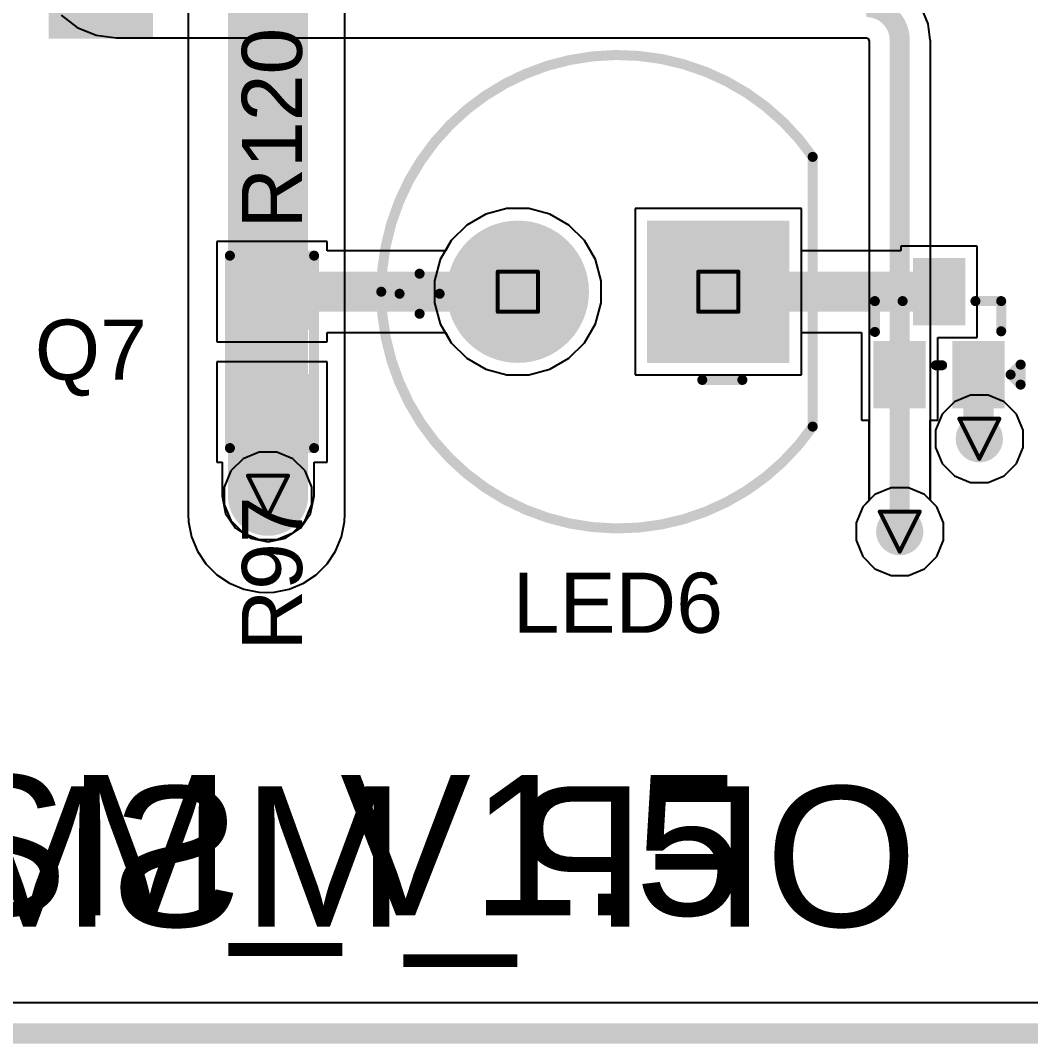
# Model space of a CAD drawing. Header units: inches. Extents: x 0 to 5359, y 0 to 5098.
# Drawn here: x 23.53 to 36.33, y -0.13 to 12.84 of the extents above; entities that cross this region are included whole.
import ezdxf

# ---------------------------------------------------------------- set-up
doc = ezdxf.new("R2010")
doc.units = ezdxf.units.IN
for name, color, linetype in [('Board Outline', 216, 'Continuous'), ('Bottom Layer', 5, 'Continuous'), ('Bottom Overlay', 54, 'Continuous'), ('Bottom Solder', 6, 'Continuous'), ('Drill Drawing', 1, 'Continuous'), ('Layer 1', 16, 'Continuous'), ('Layer 2', 76, 'Continuous'), ('Multi-Layer', 9, 'Continuous'), ('Pad Holes', 156, 'Continuous'), ('Top Layer', 1, 'Continuous'), ('Top Overlay', 2, 'Continuous'), ('Top Paste', 8, 'Continuous'), ('Top Solder', 216, 'Continuous'), ('Via Holes', 16, 'Continuous')]:
    doc.layers.add(name, color=color, linetype=linetype)
doc.styles.add('Arial', font='', dxfattribs={"height": 0.2})
doc.styles.get('Arial').set_extended_font_data('Arial')

# ---------------------------------------------------------------- blocks, each defined once
blk = doc.blocks.new('R___0603_78')
at = {"layer": 'Top Layer'}
for points in [[(-0.3809999999999999, 0.4445), (-0.3809999999999999, -0.4445), (-1.143, -0.4445), (-1.143, 0.4445)], [(1.143, 0.4445), (1.143, -0.4445), (0.3809999999999999, -0.4445), (0.3809999999999999, 0.4445)]]:
    blk.add_hatch(color=1, dxfattribs=at).paths.add_polyline_path(points)
at = {"layer": 'Top Paste'}
for points in [[(-0.3809999999999999, 0.4445), (-0.3809999999999999, -0.4445), (-1.143, -0.4445), (-1.143, 0.4445)], [(1.143, 0.4445), (1.143, -0.4445), (0.3809999999999999, -0.4445), (0.3809999999999999, 0.4445)]]:
    blk.add_hatch(color=8, dxfattribs=at).paths.add_polyline_path(points)
at = {"layer": 'Top Solder'}
for points in [[(-0.2794, 0.5460999999999999), (-0.2794, -0.5460999999999999), (-1.2446, -0.5460999999999999), (-1.2446, 0.5460999999999999)], [(1.2446, 0.5460999999999999), (1.2446, -0.5460999999999999), (0.2794, -0.5460999999999999), (0.2794, 0.5460999999999999)]]:
    blk.add_hatch(color=216, dxfattribs=at).paths.add_polyline_path(points)
at = {"layer": 'Top Overlay'}
for points in [[(1.2192, 0.5334, 0.127, 0.127, 0), (-1.2192, 0.5334, 0.127, 0.127, 0)], [(-1.2192, -0.5334, 0.127, 0.127, 0), (-1.2192, 0.5334, 0.127, 0.127, 0)], [(1.2192, -0.5334, 0.127, 0.127, 0), (1.2192, 0.5334, 0.127, 0.127, 0)], [(1.2192, -0.5334, 0.127, 0.127, 0), (-1.2192, -0.5334, 0.127, 0.127, 0)]]:
    blk.add_lwpolyline(points, format="xyseb", dxfattribs=at)
for points in [[(-1.25095, 0.5334, 0.0635, 0.0635, 1), (-1.18745, 0.5334, 0.0635, 0.0635, 1)], [(-1.25095, 0.5334, 0.0635, 0.0635, 1), (-1.18745, 0.5334, 0.0635, 0.0635, 1)], [(1.18745, 0.5334, 0.0635, 0.0635, 1), (1.25095, 0.5334, 0.0635, 0.0635, 1)], [(1.18745, 0.5334, 0.0635, 0.0635, 1), (1.25095, 0.5334, 0.0635, 0.0635, 1)], [(-1.25095, -0.5334, 0.0635, 0.0635, 1), (-1.18745, -0.5334, 0.0635, 0.0635, 1)], [(-1.25095, -0.5334, 0.0635, 0.0635, 1), (-1.18745, -0.5334, 0.0635, 0.0635, 1)], [(1.18745, -0.5334, 0.0635, 0.0635, 1), (1.25095, -0.5334, 0.0635, 0.0635, 1)], [(1.18745, -0.5334, 0.0635, 0.0635, 1), (1.25095, -0.5334, 0.0635, 0.0635, 1)]]:
    blk.add_lwpolyline(points, format="xyseb", close=True, dxfattribs=at)
blk = doc.blocks.new('SOT_416_179')
at = {"layer": 'Top Layer'}
for points in [[(-0.230124, 0.850011), (0.230124, 0.850011), (0.230124, 0.200025), (-0.230124, 0.200025)], [(-0.730123, -0.199898), (-0.270129, -0.199898), (-0.270129, -0.850138), (-0.730123, -0.850138)], [(0.270129, -0.199898), (0.730123, -0.199898), (0.730123, -0.850138), (0.270129, -0.850138)]]:
    blk.add_hatch(color=1, dxfattribs=at).paths.add_polyline_path(points)
at = {"layer": 'Top Paste'}
for points in [[(-0.230124, 0.850011), (0.230124, 0.850011), (0.230124, 0.200025), (-0.230124, 0.200025)], [(-0.730123, -0.199898), (-0.270129, -0.199898), (-0.270129, -0.850138), (-0.730123, -0.850138)], [(0.270129, -0.199898), (0.730123, -0.199898), (0.730123, -0.850138), (0.270129, -0.850138)]]:
    blk.add_hatch(color=8, dxfattribs=at).paths.add_polyline_path(points)
at = {"layer": 'Top Solder'}
for points in [[(-0.331724, 0.9516109999999999), (0.331724, 0.9516109999999999), (0.331724, 0.098425), (-0.331724, 0.098425)], [(-0.831723, -0.098298), (-0.168529, -0.098298), (-0.168529, -0.9517380000000001), (-0.831723, -0.9517380000000001)], [(0.168529, -0.098298), (0.831723, -0.098298), (0.831723, -0.9517380000000001), (0.168529, -0.9517380000000001)]]:
    blk.add_hatch(color=216, dxfattribs=at).paths.add_polyline_path(points)
at = {"layer": 'Top Overlay'}
for points in [[(-0.8128, 0.0157734, 0.127, 0.127, 0), (-0.8128, 0.4064, 0.127, 0.127, 0)], [(-0.8128, 0.4064, 0.127, 0.127, 0), (-0.4612665399999999, 0.4064, 0.127, 0.127, 0)], [(0.4612665399999999, 0.4064, 0.127, 0.127, 0), (0.7874, 0.4064, 0.127, 0.127, 0)], [(0.7874, 0.0239522, 0.127, 0.127, 0), (0.7874, 0.4064, 0.127, 0.127, 0)], [(-0.038989, -0.4064, 0.127, 0.127, 0), (0.038989, -0.4064, 0.127, 0.127, 0)], [(0.9065234599999998, -0.525018, 0.127, 0.127, 0), (1.033526, -0.398018, 0.127, 0.127, 0)], [(1.033526, -0.6520179999999999, 0.127, 0.127, 0), (1.033526, -0.398018, 0.127, 0.127, 0)], [(0.9065234599999998, -0.525018, 0.127, 0.127, 0), (1.033526, -0.6520179999999999, 0.127, 0.127, 0)]]:
    blk.add_lwpolyline(points, format="xyseb", dxfattribs=at)
for points in [[(-0.84455, 0.4064, 0.0635, 0.0635, 1), (-0.7810499999999999, 0.4064, 0.0635, 0.0635, 1)], [(-0.84455, 0.4064, 0.0635, 0.0635, 1), (-0.7810499999999999, 0.4064, 0.0635, 0.0635, 1)], [(-0.4930165399999999, 0.4064, 0.0635, 0.0635, 1), (-0.42951654, 0.4064, 0.0635, 0.0635, 1)], [(0.42951654, 0.4064, 0.0635, 0.0635, 1), (0.4930165399999999, 0.4064, 0.0635, 0.0635, 1)], [(0.7556499999999999, 0.4064, 0.0635, 0.0635, 1), (0.8191499999999999, 0.4064, 0.0635, 0.0635, 1)], [(0.7556499999999999, 0.4064, 0.0635, 0.0635, 1), (0.8191499999999999, 0.4064, 0.0635, 0.0635, 1)], [(-0.84455, 0.0157734, 0.0635, 0.0635, 1), (-0.7810499999999999, 0.0157734, 0.0635, 0.0635, 1)], [(0.7556499999999999, 0.0239522, 0.0635, 0.0635, 1), (0.8191499999999999, 0.0239522, 0.0635, 0.0635, 1)], [(-0.070739, -0.4064, 0.0635, 0.0635, 1), (-0.007238999999999999, -0.4064, 0.0635, 0.0635, 1)], [(0.007238999999999999, -0.4064, 0.0635, 0.0635, 1), (0.070739, -0.4064, 0.0635, 0.0635, 1)], [(1.001776, -0.398018, 0.0635, 0.0635, 1), (1.065276, -0.398018, 0.0635, 0.0635, 1)], [(1.001776, -0.398018, 0.0635, 0.0635, 1), (1.065276, -0.398018, 0.0635, 0.0635, 1)], [(0.87477346, -0.525018, 0.0635, 0.0635, 1), (0.9382734599999999, -0.525018, 0.0635, 0.0635, 1)], [(0.87477346, -0.525018, 0.0635, 0.0635, 1), (0.9382734599999999, -0.525018, 0.0635, 0.0635, 1)], [(1.001776, -0.6520179999999999, 0.0635, 0.0635, 1), (1.065276, -0.6520179999999999, 0.0635, 0.0635, 1)], [(1.001776, -0.6520179999999999, 0.0635, 0.0635, 1), (1.065276, -0.6520179999999999, 0.0635, 0.0635, 1)]]:
    blk.add_lwpolyline(points, format="xyseb", close=True, dxfattribs=at)
blk = doc.blocks.new('LED_0603_183')
at = {"layer": 'Top Layer'}
for points in [[(-0.999998, 0.5000002699999999), (-0.499999, 0.5000002699999999), (-0.499999, -0.5000002699999999), (-0.999998, -0.5000002699999999)], [(0.50000154, 0.5000002699999999), (1.00000054, 0.5000002699999999), (1.00000054, -0.5000002699999999), (0.50000154, -0.5000002699999999)]]:
    blk.add_hatch(color=1, dxfattribs=at).paths.add_polyline_path(points)
at = {"layer": 'Top Overlay'}
blk.add_hatch(color=2, dxfattribs=at).paths.add_polyline_path([(1.11747808, -0.6602603), (1.752473, -0.6602603), (1.752473, 0.6605397), (1.11747808, 0.6605397)])
at = {"layer": 'Top Paste'}
for points in [[(-0.999998, 0.5000002699999999), (-0.499999, 0.5000002699999999), (-0.499999, -0.5000002699999999), (-0.999998, -0.5000002699999999)], [(0.50000154, 0.5000002699999999), (1.00000054, 0.5000002699999999), (1.00000054, -0.5000002699999999), (0.50000154, -0.5000002699999999)]]:
    blk.add_hatch(color=8, dxfattribs=at).paths.add_polyline_path(points)
at = {"layer": 'Top Solder'}
for points in [[(-1.101598, 0.6016002699999999), (-0.398399, 0.6016002699999999), (-0.398399, -0.6016002699999999), (-1.101598, -0.6016002699999999)], [(0.39840154, 0.6016002699999999), (1.10160054, 0.6016002699999999), (1.10160054, -0.6016002699999999), (0.39840154, -0.6016002699999999)]]:
    blk.add_hatch(color=216, dxfattribs=at).paths.add_polyline_path(points)
at = {"layer": 'Top Overlay'}
for points in [[(-0.4318, 0.6096, 0.127, 0.127, 0), (-1.1176, 0.6096025399999999, 0.127, 0.127, 0)], [(-1.1176, -0.6096025399999999, 0.127, 0.127, 0), (-1.1176, 0.6096025399999999, 0.127, 0.127, 0)], [(1.11760254, 0.6096, 0.127, 0.127, 0), (0.4318, 0.6096, 0.127, 0.127, 0)], [(1.11760254, -0.6096, 0.127, 0.127, 0), (1.11760254, 0.6096, 0.127, 0.127, 0)], [(-1.1176, -0.6096025399999999, 0.127, 0.127, 0), (-0.4318, -0.6096, 0.127, 0.127, 0)], [(1.11760254, -0.6096, 0.127, 0.127, 0), (0.4318, -0.6096, 0.127, 0.127, 0)]]:
    blk.add_lwpolyline(points, format="xyseb", dxfattribs=at)
for points in [[(-1.14935, 0.6096025399999999, 0.0635, 0.0635, 1), (-1.08585, 0.6096025399999999, 0.0635, 0.0635, 1)], [(-1.14935, 0.6096025399999999, 0.0635, 0.0635, 1), (-1.08585, 0.6096025399999999, 0.0635, 0.0635, 1)], [(-0.46355, 0.6096, 0.0635, 0.0635, 1), (-0.40005, 0.6096, 0.0635, 0.0635, 1)], [(0.40005, 0.6096, 0.0635, 0.0635, 1), (0.46355, 0.6096, 0.0635, 0.0635, 1)], [(1.08585254, 0.6096, 0.0635, 0.0635, 1), (1.14935254, 0.6096, 0.0635, 0.0635, 1)], [(1.08585254, 0.6096, 0.0635, 0.0635, 1), (1.14935254, 0.6096, 0.0635, 0.0635, 1)], [(-1.14935, -0.6096025399999999, 0.0635, 0.0635, 1), (-1.08585, -0.6096025399999999, 0.0635, 0.0635, 1)], [(-1.14935, -0.6096025399999999, 0.0635, 0.0635, 1), (-1.08585, -0.6096025399999999, 0.0635, 0.0635, 1)], [(-0.46355, -0.6096, 0.0635, 0.0635, 1), (-0.40005, -0.6096, 0.0635, 0.0635, 1)], [(0.40005, -0.6096, 0.0635, 0.0635, 1), (0.46355, -0.6096, 0.0635, 0.0635, 1)], [(1.08585254, -0.6096, 0.0635, 0.0635, 1), (1.14935254, -0.6096, 0.0635, 0.0635, 1)], [(1.08585254, -0.6096, 0.0635, 0.0635, 1), (1.14935254, -0.6096, 0.0635, 0.0635, 1)]]:
    blk.add_lwpolyline(points, format="xyseb", close=True, dxfattribs=at)
blk = doc.blocks.new('TH_LED_5___G_____186')
at = {"layer": 'Bottom Layer'}
blk.add_hatch(color=5, dxfattribs=at).paths.add_polyline_path([(-2.06999713, 0.7999996699999999), (-0.4699977899999999, 0.7999996699999999), (-0.4699977899999999, -0.7999996699999999), (-2.06999713, -0.7999996699999999)])
h = blk.add_hatch(color=5, dxfattribs=at)
edge = h.paths.add_edge_path()
edge.add_arc((1.26999746, 0), 0.7999984, 0, 360)
at = {"layer": 'Bottom Solder'}
blk.add_hatch(color=6, dxfattribs=at).paths.add_polyline_path([(-2.17159713, 0.90159967), (-0.36839779, 0.90159967), (-0.36839779, -0.90159967), (-2.17159713, -0.90159967)])
h = blk.add_hatch(color=6, dxfattribs=at)
edge = h.paths.add_edge_path()
edge.add_arc((1.26999746, 0), 0.9015983999999999, 0, 360)
at = {"layer": 'Layer 1'}
blk.add_hatch(color=16, dxfattribs=at).paths.add_polyline_path([(-2.06999713, 0.7999996699999999), (-0.4699977899999999, 0.7999996699999999), (-0.4699977899999999, -0.7999996699999999), (-2.06999713, -0.7999996699999999)])
h = blk.add_hatch(color=16, dxfattribs=at)
edge = h.paths.add_edge_path()
edge.add_arc((1.26999746, 0), 0.7999984, 0, 360)
at = {"layer": 'Layer 2'}
blk.add_hatch(color=76, dxfattribs=at).paths.add_polyline_path([(-2.06999713, 0.7999996699999999), (-0.4699977899999999, 0.7999996699999999), (-0.4699977899999999, -0.7999996699999999), (-2.06999713, -0.7999996699999999)])
h = blk.add_hatch(color=76, dxfattribs=at)
edge = h.paths.add_edge_path()
edge.add_arc((1.26999746, 0), 0.7999984, 0, 360)
at = {"layer": 'Multi-Layer'}
blk.add_hatch(color=9, dxfattribs=at).paths.add_polyline_path([(-2.06999713, 0.7999996699999999), (-0.4699977899999999, 0.7999996699999999), (-0.4699977899999999, -0.7999996699999999), (-2.06999713, -0.7999996699999999)])
h = blk.add_hatch(color=9, dxfattribs=at)
edge = h.paths.add_edge_path()
edge.add_arc((1.26999746, 0), 0.7999984, 0, 360)
at = {"layer": 'Pad Holes'}
h = blk.add_hatch(color=7, dxfattribs=at)
edge = h.paths.add_edge_path()
edge.add_arc((-1.26999746, 0), 0.4500118, 0, 360)
h = blk.add_hatch(color=7, dxfattribs=at)
edge = h.paths.add_edge_path()
edge.add_arc((1.26999746, 0), 0.4500118, 0, 360)
at = {"layer": 'Top Layer'}
blk.add_hatch(color=1, dxfattribs=at).paths.add_polyline_path([(-2.06999713, 0.7999996699999999), (-0.4699977899999999, 0.7999996699999999), (-0.4699977899999999, -0.7999996699999999), (-2.06999713, -0.7999996699999999)])
h = blk.add_hatch(color=1, dxfattribs=at)
edge = h.paths.add_edge_path()
edge.add_arc((1.26999746, 0), 0.7999984, 0, 360)
at = {"layer": 'Top Solder'}
blk.add_hatch(color=216, dxfattribs=at).paths.add_polyline_path([(-2.17159713, 0.90159967), (-0.36839779, 0.90159967), (-0.36839779, -0.90159967), (-2.17159713, -0.90159967)])
h = blk.add_hatch(color=216, dxfattribs=at)
edge = h.paths.add_edge_path()
edge.add_arc((1.26999746, 0), 0.9015983999999999, 0, 360)
at = {"layer": 'Top Overlay'}
for points in [[(-2.46556784, 1.70908726, 0.127, 0.127, -0.7350501228491372), (2.99999908, 0, 0.127, 0.127, 0)], [(-2.46556784, 1.70908726, 0.127, 0.127, 0), (-2.46556784, -1.70908726, 0.127, 0.127, 0)], [(-1.0668, 1.1176, 0.127, 0.127, 0), (-1.5748, 1.1176, 0.127, 0.127, 0)], [(2.5146, 0.2794, 0.127, 0.127, 0), (2.5146, -0.2286, 0.127, 0.127, 0)], [(2.99999908, 0, 0.127, 0.127, -0.7350501228491367), (-2.46556784, -1.70908726, 0.127, 0.127, 0)], [(2.76859746, 0.0254, 0.127, 0.127, 0), (2.2606, 0.0254, 0.127, 0.127, 0)]]:
    blk.add_lwpolyline(points, format="xyseb", dxfattribs=at)
for points in [[(-2.49731784, 1.70908726, 0.0635, 0.0635, 1), (-2.43381784, 1.70908726, 0.0635, 0.0635, 1)], [(-2.49731784, 1.70908726, 0.0635, 0.0635, 1), (-2.43381784, 1.70908726, 0.0635, 0.0635, 1)], [(-1.60655, 1.1176, 0.0635, 0.0635, 1), (-1.54305, 1.1176, 0.0635, 0.0635, 1)], [(-1.09855, 1.1176, 0.0635, 0.0635, 1), (-1.03505, 1.1176, 0.0635, 0.0635, 1)], [(2.48285, 0.2794, 0.0635, 0.0635, 1), (2.54635, 0.2794, 0.0635, 0.0635, 1)], [(2.22885, 0.0254, 0.0635, 0.0635, 1), (2.29235, 0.0254, 0.0635, 0.0635, 1)], [(2.73684746, 0.0254, 0.0635, 0.0635, 1), (2.80034746, 0.0254, 0.0635, 0.0635, 1)], [(2.96824908, 0, 0.0635, 0.0635, 1), (3.03174908, 0, 0.0635, 0.0635, 1)], [(2.96824908, 0, 0.0635, 0.0635, 1), (3.03174908, 0, 0.0635, 0.0635, 1)], [(2.48285, -0.2286, 0.0635, 0.0635, 1), (2.54635, -0.2286, 0.0635, 0.0635, 1)], [(-2.49731784, -1.70908726, 0.0635, 0.0635, 1), (-2.43381784, -1.70908726, 0.0635, 0.0635, 1)], [(-2.49731784, -1.70908726, 0.0635, 0.0635, 1), (-2.43381784, -1.70908726, 0.0635, 0.0635, 1)]]:
    blk.add_lwpolyline(points, format="xyseb", close=True, dxfattribs=at)

msp = doc.modelspace()

# ---------------------------------------------------------------- hatches: boundary and pattern name
at = {"layer": 'Bottom Layer'}
h = msp.add_hatch(color=5, dxfattribs=at)
edge = h.paths.add_edge_path()
edge.add_arc((35.67667998, 7.5363197), 0.2999994, 0, 360)
h = msp.add_hatch(color=5, dxfattribs=at)
edge = h.paths.add_edge_path()
edge.add_arc((26.6651994, 6.81479968), 0.2999994, 0, 360)
h = msp.add_hatch(color=5, dxfattribs=at)
edge = h.paths.add_edge_path()
edge.add_arc((34.66855398, 6.3600457), 0.2999994, 0, 360)
at = {"layer": 'Layer 1'}
h = msp.add_hatch(color=16, dxfattribs=at)
edge = h.paths.add_edge_path()
edge.add_arc((35.67667998, 7.5363197), 0.2999994, 0, 360)
h = msp.add_hatch(color=16, dxfattribs=at)
edge = h.paths.add_edge_path()
edge.add_arc((26.6651994, 6.81479968), 0.2999994, 0, 360)
h = msp.add_hatch(color=16, dxfattribs=at)
edge = h.paths.add_edge_path()
edge.add_arc((34.66855398, 6.3600457), 0.2999994, 0, 360)
at = {"layer": 'Layer 2'}
h = msp.add_hatch(color=76, dxfattribs=at)
edge = h.paths.add_edge_path()
edge.add_arc((35.67667998, 7.5363197), 0.2999994, 0, 360)
h = msp.add_hatch(color=76, dxfattribs=at)
edge = h.paths.add_edge_path()
edge.add_arc((26.6651994, 6.81479968), 0.2999994, 0, 360)
h = msp.add_hatch(color=76, dxfattribs=at)
edge = h.paths.add_edge_path()
edge.add_arc((34.66855398, 6.3600457), 0.2999994, 0, 360)
at = {"layer": 'Top Layer'}
h = msp.add_hatch(color=1, dxfattribs=at)
edge = h.paths.add_edge_path()
edge.add_arc((35.67667998, 7.5363197), 0.2999994, 0, 360)
h = msp.add_hatch(color=1, dxfattribs=at)
edge = h.paths.add_edge_path()
edge.add_arc((26.6651994, 6.81479968), 0.2999994, 0, 360)
h = msp.add_hatch(color=1, dxfattribs=at)
edge = h.paths.add_edge_path()
edge.add_arc((34.66855398, 6.3600457), 0.2999994, 0, 360)
at = {"layer": 'Via Holes'}
h = msp.add_hatch(color=7, dxfattribs=at)
edge = h.paths.add_edge_path()
edge.add_arc((35.67667998, 7.5363197), 0.1499997, 0, 360)
h = msp.add_hatch(color=7, dxfattribs=at)
edge = h.paths.add_edge_path()
edge.add_arc((26.6651994, 6.81479968), 0.1499997, 0, 360)
h = msp.add_hatch(color=7, dxfattribs=at)
edge = h.paths.add_edge_path()
edge.add_arc((34.66855398, 6.3600457), 0.1499997, 0, 360)

# ---------------------------------------------------------------- linework, layer by layer
at = {"layer": 'Board Outline'}
msp.add_lwpolyline([(-2.54e-05, -2.54e-05, 0.254, 0.254, 0), (109.99997558, -2.54e-05, 0.254, 0.254, 0)], format="xyseb", dxfattribs=at)
at = {"layer": 'Bottom Layer'}
for p, q in [((35.02888854, 12.79503664), (34.94798192, 12.9903601)), ((24.04570756, 12.90598892), (24.24938508, 12.74970272)), ((24.24938508, 12.74970272), (24.48657028, 12.65145806)), ((35.05543408, 12.59339874), (35.02888854, 12.79503664)), ((24.48657028, 12.65145806), (24.74110368, 12.61794784)), ((24.74110368, 12.61794784), (24.74110368, 12.61889526)), ((24.74110368, 12.61889526), (34.24662442, 12.61889526)), ((34.24662442, 12.61889526), (34.24662442, 12.61598696)), ((34.24662442, 12.61598696), (34.26822966, 12.607036)), ((34.26822966, 12.607036), (34.27718062, 12.58543076)), ((34.27718062, 12.58543076), (34.28008892, 12.58543076)), ((34.28008892, 12.58543076), (34.28008892, 6.7550538)), ((35.05701904, 12.58543076), (35.05543408, 12.59339874)), ((35.05701904, 6.7550538), (35.05701904, 12.58543076)), ((29.42313394, 10.38221444), (29.18279152, 10.24345424)), ((29.69120046, 10.4540431), (29.42313394, 10.38221444)), ((29.96872594, 10.4540431), (29.69120046, 10.4540431)), ((30.23679246, 10.38221444), (29.96872594, 10.4540431)), ((30.47713488, 10.24345424), (30.23679246, 10.38221444)), ((33.42395652, 10.4540431), (31.31595972, 10.4540431)), ((31.31595972, 10.4540431), (31.31595972, 8.3460463)), ((33.42395652, 8.3460463), (33.42395652, 10.4540431)), ((29.18279152, 10.24345424), (28.98655365999999, 10.04721638)), ((30.67337274, 10.04721638), (30.47713488, 10.24345424)), ((28.98655365999999, 10.04721638), (28.84779345999999, 9.806873959999999)), ((30.81213294, 9.806873959999999), (30.67337274, 10.04721638)), ((28.84779345999999, 9.806873959999999), (28.7759648, 9.53880744)), ((30.8839616, 9.53880744), (30.81213294, 9.806873959999999)), ((28.7759648, 9.53880744), (28.7759648, 9.26128196)), ((30.8839616, 9.26128196), (30.8839616, 9.53880744)), ((28.7759648, 9.26128196), (28.84779345999999, 8.993215439999998)), ((30.81213294, 8.993215439999998), (30.8839616, 9.26128196)), ((28.84779345999999, 8.993215439999998), (28.98655365999999, 8.75287302)), ((30.67337274, 8.75287302), (30.81213294, 8.993215439999998)), ((28.98655365999999, 8.75287302), (29.18279152, 8.556635159999999)), ((30.47713488, 8.556635159999999), (30.67337274, 8.75287302)), ((29.18279152, 8.556635159999999), (29.42313394, 8.417874959999999)), ((30.23679246, 8.417874959999999), (30.47713488, 8.556635159999999)), ((29.42313394, 8.417874959999999), (29.69120046, 8.3460463)), ((29.69120046, 8.3460463), (29.96872594, 8.3460463)), ((29.96872594, 8.3460463), (30.23679246, 8.417874959999999)), ((31.31595972, 8.3460463), (33.42395652, 8.3460463)), ((26.35138494, 7.284458379999999), (26.1955407, 7.12861414)), ((26.5550015, 7.36879908), (26.35138494, 7.284458379999999)), ((26.7753973, 7.36879908), (26.5550015, 7.36879908)), ((26.97901386, 7.284458379999999), (26.7753973, 7.36879908)), ((27.1348581, 7.12861414), (26.97901386, 7.284458379999999)), ((26.1955407, 7.12861414), (26.1112, 6.924997579999999)), ((27.2191988, 6.924997579999999), (27.1348581, 7.12861414)), ((26.1112, 6.924997579999999), (26.1112, 6.704601779999999)), ((27.2191988, 6.704601779999999), (27.2191988, 6.924997579999999)), ((34.28008892, 6.7550538), (34.19889528, 6.673860159999999)), ((35.13821268, 6.673860159999999), (35.05701904, 6.7550538)), ((26.1112, 6.704601779999999), (26.1955407, 6.50098522)), ((27.1348581, 6.50098522), (27.2191988, 6.704601779999999)), ((34.19889528, 6.673860159999999), (34.11455458, 6.4702436)), ((35.22255337999999, 6.4702436), (35.13821268, 6.673860159999999)), ((26.1955407, 6.50098522), (26.35138494, 6.345140979999999)), ((26.97901386, 6.345140979999999), (27.1348581, 6.50098522)), ((34.11455458, 6.4702436), (34.11455458, 6.2498478)), ((35.22255337999999, 6.2498478), (35.22255337999999, 6.4702436)), ((26.35138494, 6.345140979999999), (26.5550015, 6.26080028)), ((26.5550015, 6.26080028), (26.7753973, 6.26080028)), ((26.7753973, 6.26080028), (26.97901386, 6.345140979999999)), ((34.11455458, 6.2498478), (34.19889528, 6.046231239999999)), ((35.13821268, 6.046231239999999), (35.22255337999999, 6.2498478)), ((34.19889528, 6.046231239999999), (34.35473952, 5.890387)), ((34.98236843999999, 5.890387), (35.13821268, 6.046231239999999)), ((34.35473952, 5.890387), (34.55835608, 5.806046299999999)), ((34.77875187999999, 5.806046299999999), (34.98236843999999, 5.890387)), ((34.55835608, 5.806046299999999), (34.77875187999999, 5.806046299999999)), ((105.85483528, 0.38845236), (4.14508696, 0.38845236))]:
    msp.add_line(p, q, dxfattribs=at)
for points in [[(34.24662442, 13.00736032, 0.254, 0.254, -0.4142135623730951), (34.66855398, 12.58543076, 0.254, 0.254, 0)], [(34.66855398, 6.3600457, 0.254, 0.254, 0), (34.66855398, 12.58543076, 0.254, 0.254, 0)]]:
    msp.add_lwpolyline(points, format="xyseb", dxfattribs=at)
for points in [[(34.60505398, 12.58543076, 0.127, 0.127, 1), (34.73205398, 12.58543076, 0.127, 0.127, 1)], [(34.60505398, 12.58543076, 0.127, 0.127, 1), (34.73205398, 12.58543076, 0.127, 0.127, 1)], [(34.60505398, 6.3600457, 0.127, 0.127, 1), (34.73205398, 6.3600457, 0.127, 0.127, 1)]]:
    msp.add_lwpolyline(points, format="xyseb", close=True, dxfattribs=at)
at = {"layer": 'Drill Drawing'}
for points in [[(29.5759632, 9.6540447, 0.0508, 0.0508, 0), (30.0839632, 9.6540447, 0.0508, 0.0508, 0)], [(29.5759632, 9.146044700000001, 0.0508, 0.0508, 0), (29.5759632, 9.6540447, 0.0508, 0.0508, 0)], [(30.0839632, 9.146044700000001, 0.0508, 0.0508, 0), (30.0839632, 9.6540447, 0.0508, 0.0508, 0)], [(32.11595812, 9.6540447, 0.0508, 0.0508, 0), (32.62395812, 9.6540447, 0.0508, 0.0508, 0)], [(32.11595812, 9.146044700000001, 0.0508, 0.0508, 0), (32.11595812, 9.6540447, 0.0508, 0.0508, 0)], [(32.62395812, 9.146044700000001, 0.0508, 0.0508, 0), (32.62395812, 9.6540447, 0.0508, 0.0508, 0)], [(29.5759632, 9.146044700000001, 0.0508, 0.0508, 0), (30.0839632, 9.146044700000001, 0.0508, 0.0508, 0)], [(32.11595812, 9.146044700000001, 0.0508, 0.0508, 0), (32.62395812, 9.146044700000001, 0.0508, 0.0508, 0)], [(35.42267998, 7.7903197, 0.0508, 0.0508, 0), (35.93067997999999, 7.7903197, 0.0508, 0.0508, 0)], [(35.42267998, 7.7903197, 0.0508, 0.0508, 0), (35.67667998, 7.2823197, 0.0508, 0.0508, 0)], [(35.67667998, 7.2823197, 0.0508, 0.0508, 0), (35.93067997999999, 7.7903197, 0.0508, 0.0508, 0)], [(26.4111994, 7.068799680000001, 0.0508, 0.0508, 0), (26.9191994, 7.068799680000001, 0.0508, 0.0508, 0)], [(26.4111994, 7.068799680000001, 0.0508, 0.0508, 0), (26.6651994, 6.56079968, 0.0508, 0.0508, 0)], [(26.6651994, 6.56079968, 0.0508, 0.0508, 0), (26.9191994, 7.068799680000001, 0.0508, 0.0508, 0)], [(34.41455397999999, 6.614045699999999, 0.0508, 0.0508, 0), (34.92255398, 6.614045699999999, 0.0508, 0.0508, 0)], [(34.41455397999999, 6.614045699999999, 0.0508, 0.0508, 0), (34.66855398, 6.1060457, 0.0508, 0.0508, 0)], [(34.66855398, 6.1060457, 0.0508, 0.0508, 0), (34.92255398, 6.614045699999999, 0.0508, 0.0508, 0)]]:
    msp.add_lwpolyline(points, format="xyseb", dxfattribs=at)
for points in [[(29.5632632, 9.6540447, 0.0254, 0.0254, 1), (29.5886632, 9.6540447, 0.0254, 0.0254, 1)], [(29.5632632, 9.6540447, 0.0254, 0.0254, 1), (29.5886632, 9.6540447, 0.0254, 0.0254, 1)], [(30.0712632, 9.6540447, 0.0254, 0.0254, 1), (30.0966632, 9.6540447, 0.0254, 0.0254, 1)], [(30.0712632, 9.6540447, 0.0254, 0.0254, 1), (30.0966632, 9.6540447, 0.0254, 0.0254, 1)], [(32.10325812, 9.6540447, 0.0254, 0.0254, 1), (32.12865812, 9.6540447, 0.0254, 0.0254, 1)], [(32.10325812, 9.6540447, 0.0254, 0.0254, 1), (32.12865812, 9.6540447, 0.0254, 0.0254, 1)], [(32.61125812, 9.6540447, 0.0254, 0.0254, 1), (32.63665812, 9.6540447, 0.0254, 0.0254, 1)], [(32.61125812, 9.6540447, 0.0254, 0.0254, 1), (32.63665812, 9.6540447, 0.0254, 0.0254, 1)], [(29.5632632, 9.146044700000001, 0.0254, 0.0254, 1), (29.5886632, 9.146044700000001, 0.0254, 0.0254, 1)], [(29.5632632, 9.146044700000001, 0.0254, 0.0254, 1), (29.5886632, 9.146044700000001, 0.0254, 0.0254, 1)], [(30.0712632, 9.146044700000001, 0.0254, 0.0254, 1), (30.0966632, 9.146044700000001, 0.0254, 0.0254, 1)], [(30.0712632, 9.146044700000001, 0.0254, 0.0254, 1), (30.0966632, 9.146044700000001, 0.0254, 0.0254, 1)], [(32.10325812, 9.146044700000001, 0.0254, 0.0254, 1), (32.12865812, 9.146044700000001, 0.0254, 0.0254, 1)], [(32.10325812, 9.146044700000001, 0.0254, 0.0254, 1), (32.12865812, 9.146044700000001, 0.0254, 0.0254, 1)], [(32.61125812, 9.146044700000001, 0.0254, 0.0254, 1), (32.63665812, 9.146044700000001, 0.0254, 0.0254, 1)], [(32.61125812, 9.146044700000001, 0.0254, 0.0254, 1), (32.63665812, 9.146044700000001, 0.0254, 0.0254, 1)], [(35.40997998, 7.7903197, 0.0254, 0.0254, 1), (35.43537998, 7.7903197, 0.0254, 0.0254, 1)], [(35.40997998, 7.7903197, 0.0254, 0.0254, 1), (35.43537998, 7.7903197, 0.0254, 0.0254, 1)], [(35.91797998, 7.7903197, 0.0254, 0.0254, 1), (35.94337998, 7.7903197, 0.0254, 0.0254, 1)], [(35.91797998, 7.7903197, 0.0254, 0.0254, 1), (35.94337998, 7.7903197, 0.0254, 0.0254, 1)], [(35.66397998, 7.2823197, 0.0254, 0.0254, 1), (35.68937998, 7.2823197, 0.0254, 0.0254, 1)], [(35.66397998, 7.2823197, 0.0254, 0.0254, 1), (35.68937998, 7.2823197, 0.0254, 0.0254, 1)], [(26.3984994, 7.068799680000001, 0.0254, 0.0254, 1), (26.4238994, 7.068799680000001, 0.0254, 0.0254, 1)], [(26.3984994, 7.068799680000001, 0.0254, 0.0254, 1), (26.4238994, 7.068799680000001, 0.0254, 0.0254, 1)], [(26.90649939999999, 7.068799680000001, 0.0254, 0.0254, 1), (26.9318994, 7.068799680000001, 0.0254, 0.0254, 1)], [(26.90649939999999, 7.068799680000001, 0.0254, 0.0254, 1), (26.9318994, 7.068799680000001, 0.0254, 0.0254, 1)], [(34.40185398, 6.614045699999999, 0.0254, 0.0254, 1), (34.42725398, 6.614045699999999, 0.0254, 0.0254, 1)], [(34.40185398, 6.614045699999999, 0.0254, 0.0254, 1), (34.42725398, 6.614045699999999, 0.0254, 0.0254, 1)], [(34.90985398, 6.614045699999999, 0.0254, 0.0254, 1), (34.93525398, 6.614045699999999, 0.0254, 0.0254, 1)], [(34.90985398, 6.614045699999999, 0.0254, 0.0254, 1), (34.93525398, 6.614045699999999, 0.0254, 0.0254, 1)], [(26.6524994, 6.56079968, 0.0254, 0.0254, 1), (26.6778994, 6.56079968, 0.0254, 0.0254, 1)], [(26.6524994, 6.56079968, 0.0254, 0.0254, 1), (26.6778994, 6.56079968, 0.0254, 0.0254, 1)], [(34.65585398, 6.1060457, 0.0254, 0.0254, 1), (34.68125398, 6.1060457, 0.0254, 0.0254, 1)], [(34.65585398, 6.1060457, 0.0254, 0.0254, 1), (34.68125398, 6.1060457, 0.0254, 0.0254, 1)]]:
    msp.add_lwpolyline(points, format="xyseb", close=True, dxfattribs=at)
at = {"layer": 'Layer 1'}
for p, q in [((29.42313394, 10.38221444), (29.18279152, 10.24345424)), ((29.69120046, 10.4540431), (29.42313394, 10.38221444)), ((29.96872594, 10.4540431), (29.69120046, 10.4540431)), ((30.23679246, 10.38221444), (29.96872594, 10.4540431)), ((30.47713488, 10.24345424), (30.23679246, 10.38221444)), ((33.42395652, 10.4540431), (31.31595972, 10.4540431)), ((31.31595972, 10.4540431), (31.31595972, 8.3460463)), ((33.42395652, 8.3460463), (33.42395652, 10.4540431)), ((29.18279152, 10.24345424), (28.98655365999999, 10.04721638)), ((30.67337274, 10.04721638), (30.47713488, 10.24345424)), ((28.98655365999999, 10.04721638), (28.84779345999999, 9.806873959999999)), ((30.81213294, 9.806873959999999), (30.67337274, 10.04721638)), ((28.84779345999999, 9.806873959999999), (28.7759648, 9.53880744)), ((30.8839616, 9.53880744), (30.81213294, 9.806873959999999)), ((28.7759648, 9.53880744), (28.7759648, 9.26128196)), ((30.8839616, 9.26128196), (30.8839616, 9.53880744)), ((28.7759648, 9.26128196), (28.84779345999999, 8.993215439999998)), ((30.81213294, 8.993215439999998), (30.8839616, 9.26128196)), ((28.84779345999999, 8.993215439999998), (28.98655365999999, 8.75287302)), ((30.67337274, 8.75287302), (30.81213294, 8.993215439999998)), ((28.98655365999999, 8.75287302), (29.18279152, 8.556635159999999)), ((30.47713488, 8.556635159999999), (30.67337274, 8.75287302)), ((29.18279152, 8.556635159999999), (29.42313394, 8.417874959999999)), ((30.23679246, 8.417874959999999), (30.47713488, 8.556635159999999)), ((29.42313394, 8.417874959999999), (29.69120046, 8.3460463)), ((29.69120046, 8.3460463), (29.96872594, 8.3460463)), ((29.96872594, 8.3460463), (30.23679246, 8.417874959999999)), ((31.31595972, 8.3460463), (33.42395652, 8.3460463)), ((26.35138494, 7.284458379999999), (26.1955407, 7.12861414)), ((26.5550015, 7.36879908), (26.35138494, 7.284458379999999)), ((26.7753973, 7.36879908), (26.5550015, 7.36879908)), ((26.97901386, 7.284458379999999), (26.7753973, 7.36879908)), ((27.1348581, 7.12861414), (26.97901386, 7.284458379999999)), ((26.1955407, 7.12861414), (26.1112, 6.924997579999999)), ((27.2191988, 6.924997579999999), (27.1348581, 7.12861414)), ((26.1112, 6.924997579999999), (26.1112, 6.704601779999999)), ((27.2191988, 6.704601779999999), (27.2191988, 6.924997579999999)), ((34.55835608, 6.9140451), (34.35473952, 6.8297044)), ((34.77875187999999, 6.9140451), (34.55835608, 6.9140451)), ((34.98236843999999, 6.8297044), (34.77875187999999, 6.9140451)), ((34.35473952, 6.8297044), (34.19889528, 6.673860159999999)), ((35.13821268, 6.673860159999999), (34.98236843999999, 6.8297044)), ((26.1112, 6.704601779999999), (26.1955407, 6.50098522)), ((27.1348581, 6.50098522), (27.2191988, 6.704601779999999)), ((34.19889528, 6.673860159999999), (34.11455458, 6.4702436)), ((35.22255337999999, 6.4702436), (35.13821268, 6.673860159999999)), ((26.1955407, 6.50098522), (26.35138494, 6.345140979999999)), ((26.97901386, 6.345140979999999), (27.1348581, 6.50098522)), ((34.11455458, 6.4702436), (34.11455458, 6.2498478)), ((35.22255337999999, 6.2498478), (35.22255337999999, 6.4702436)), ((26.35138494, 6.345140979999999), (26.5550015, 6.26080028)), ((26.5550015, 6.26080028), (26.7753973, 6.26080028)), ((26.7753973, 6.26080028), (26.97901386, 6.345140979999999)), ((34.11455458, 6.2498478), (34.19889528, 6.046231239999999)), ((35.13821268, 6.046231239999999), (35.22255337999999, 6.2498478)), ((34.19889528, 6.046231239999999), (34.35473952, 5.890387)), ((34.98236843999999, 5.890387), (35.13821268, 6.046231239999999)), ((34.35473952, 5.890387), (34.55835608, 5.806046299999999)), ((34.77875187999999, 5.806046299999999), (34.98236843999999, 5.890387)), ((34.55835608, 5.806046299999999), (34.77875187999999, 5.806046299999999)), ((105.85483528, 0.38845236), (4.14508696, 0.38845236))]:
    msp.add_line(p, q, dxfattribs=at)
at = {"layer": 'Layer 2'}
for p, q in [((25.654, 26.5692128), (25.654, 6.580339899999999)), ((27.63868488, 6.580342439999999), (27.63868488, 25.09868488)), ((29.42313394, 10.38221444), (29.18279152, 10.24345424)), ((29.69120046, 10.4540431), (29.42313394, 10.38221444)), ((29.96872594, 10.4540431), (29.69120046, 10.4540431)), ((30.23679246, 10.38221444), (29.96872594, 10.4540431)), ((30.47713488, 10.24345424), (30.23679246, 10.38221444)), ((33.42395652, 10.4540431), (31.31595972, 10.4540431)), ((31.31595972, 10.4540431), (31.31595972, 8.3460463)), ((33.42395652, 8.3460463), (33.42395652, 10.4540431)), ((29.18279152, 10.24345424), (28.98655365999999, 10.04721638)), ((30.67337274, 10.04721638), (30.47713488, 10.24345424)), ((28.98655365999999, 10.04721638), (28.84779345999999, 9.806873959999999)), ((30.81213294, 9.806873959999999), (30.67337274, 10.04721638)), ((28.84779345999999, 9.806873959999999), (28.7759648, 9.53880744)), ((30.8839616, 9.53880744), (30.81213294, 9.806873959999999)), ((28.7759648, 9.53880744), (28.7759648, 9.26128196)), ((30.8839616, 9.26128196), (30.8839616, 9.53880744)), ((28.7759648, 9.26128196), (28.84779345999999, 8.993215439999998)), ((30.81213294, 8.993215439999998), (30.8839616, 9.26128196)), ((28.84779345999999, 8.993215439999998), (28.98655365999999, 8.75287302)), ((30.67337274, 8.75287302), (30.81213294, 8.993215439999998)), ((28.98655365999999, 8.75287302), (29.18279152, 8.556635159999999)), ((30.47713488, 8.556635159999999), (30.67337274, 8.75287302)), ((29.18279152, 8.556635159999999), (29.42313394, 8.417874959999999)), ((30.23679246, 8.417874959999999), (30.47713488, 8.556635159999999)), ((29.42313394, 8.417874959999999), (29.69120046, 8.3460463)), ((29.69120046, 8.3460463), (29.96872594, 8.3460463)), ((29.96872594, 8.3460463), (30.23679246, 8.417874959999999)), ((31.31595972, 8.3460463), (33.42395652, 8.3460463)), ((35.56648207999999, 8.090319099999999), (35.36286552, 8.005978399999998)), ((35.78687788, 8.090319099999999), (35.56648207999999, 8.090319099999999)), ((35.99049444, 8.005978399999998), (35.78687788, 8.090319099999999)), ((35.36286552, 8.005978399999998), (35.20702128, 7.85013416)), ((36.14633867999999, 7.85013416), (35.99049444, 8.005978399999998)), ((35.20702128, 7.85013416), (35.12268057999999, 7.646517599999999)), ((36.23067938, 7.646517599999999), (36.14633867999999, 7.85013416)), ((35.12268057999999, 7.646517599999999), (35.12268057999999, 7.426121799999999)), ((36.23067938, 7.426121799999999), (36.23067938, 7.646517599999999)), ((35.12268057999999, 7.426121799999999), (35.20702128, 7.222505239999999)), ((36.14633867999999, 7.222505239999999), (36.23067938, 7.426121799999999)), ((35.20702128, 7.222505239999999), (35.36286552, 7.066660999999999)), ((35.99049444, 7.066660999999999), (36.14633867999999, 7.222505239999999)), ((35.36286552, 7.066660999999999), (35.56648207999999, 6.9823203)), ((35.78687788, 6.9823203), (35.99049444, 7.066660999999999)), ((34.55835608, 6.9140451), (34.35473952, 6.8297044)), ((34.77875187999999, 6.9140451), (34.55835608, 6.9140451)), ((34.98236843999999, 6.8297044), (34.77875187999999, 6.9140451)), ((35.56648207999999, 6.9823203), (35.78687788, 6.9823203)), ((34.35473952, 6.8297044), (34.19889528, 6.673860159999999)), ((35.13821268, 6.673860159999999), (34.98236843999999, 6.8297044)), ((34.19889528, 6.673860159999999), (34.11455458, 6.4702436)), ((35.22255337999999, 6.4702436), (35.13821268, 6.673860159999999)), ((25.654, 6.580339899999999), (25.65875996, 6.483078219999999)), ((25.65875996, 6.483078219999999), (25.69668216, 6.29228866)), ((27.59594684, 6.292278499999999), (27.63389698, 6.483073139999999)), ((27.63389698, 6.483073139999999), (27.63867218, 6.580339899999999)), ((27.63867218, 6.580339899999999), (27.63868488, 6.580342439999999)), ((34.11455458, 6.4702436), (34.11455458, 6.2498478)), ((35.22255337999999, 6.2498478), (35.22255337999999, 6.4702436)), ((25.69668216, 6.29228866), (25.77109908, 6.11256588)), ((27.52150198, 6.11255318), (27.59594684, 6.292278499999999)), ((34.11455458, 6.2498478), (34.19889528, 6.046231239999999)), ((35.13821268, 6.046231239999999), (35.22255337999999, 6.2498478)), ((25.77109908, 6.11256588), (25.87915068, 5.95081614)), ((27.41342752, 5.95080598), (27.52150198, 6.11255318)), ((34.19889528, 6.046231239999999), (34.35473952, 5.890387)), ((34.98236843999999, 5.890387), (35.13821268, 6.046231239999999)), ((25.87915068, 5.95081614), (26.0166866, 5.81325736)), ((27.27587382, 5.81324974), (27.41342752, 5.95080598)), ((34.35473952, 5.890387), (34.55835608, 5.806046299999999)), ((34.77875187999999, 5.806046299999999), (34.98236843999999, 5.890387)), ((26.0166866, 5.81325736), (26.17841856, 5.705177819999999)), ((26.17841856, 5.705177819999999), (26.35812864, 5.63073296)), ((26.9344013, 5.630727879999999), (27.11412662, 5.70517274)), ((27.11412662, 5.70517274), (27.27587382, 5.81324974)), ((34.55835608, 5.806046299999999), (34.77875187999999, 5.806046299999999)), ((26.35812864, 5.63073296), (26.54891058, 5.592780279999999)), ((26.54891058, 5.592780279999999), (26.64616972, 5.58800254)), ((26.64616972, 5.58800254), (26.64634244, 5.588)), ((26.64634244, 5.588), (26.74360666, 5.59277774)), ((26.74360666, 5.59277774), (26.9344013, 5.630727879999999)), ((105.85483528, 0.38845236), (4.14508696, 0.38845236))]:
    msp.add_line(p, q, dxfattribs=at)
msp.add_lwpolyline([(26.6651994, 6.81479968, 1.016, 1.016, 0), (26.6651994, 27.47178656, 1.016, 1.016, 0)], format="xyseb", dxfattribs=at)
msp.add_lwpolyline([(26.4111994, 6.81479968, 0.508, 0.508, 1), (26.9191994, 6.81479968, 0.508, 0.508, 1)], format="xyseb", close=True, dxfattribs=at)
at = {"layer": 'Top Layer'}
for p, q in [((29.42313394, 10.38221444), (29.18279152, 10.24345424)), ((29.69120046, 10.4540431), (29.42313394, 10.38221444)), ((29.96872594, 10.4540431), (29.69120046, 10.4540431)), ((30.23679246, 10.38221444), (29.96872594, 10.4540431)), ((30.47713488, 10.24345424), (30.23679246, 10.38221444)), ((33.42395652, 10.4540431), (31.31595972, 10.4540431)), ((31.31595972, 10.4540431), (31.31595972, 8.3460463)), ((33.42395652, 9.91789736), (33.42395652, 10.4540431)), ((29.18279152, 10.24345424), (28.98655365999999, 10.04721638)), ((30.67337274, 10.04721638), (30.47713488, 10.24345424)), ((27.4144994, 10.0350447), (26.0174994, 10.0350447)), ((26.0174994, 10.0350447), (26.0174994, 8.7650447)), ((27.4144994, 9.91799642), (27.4144994, 10.0350447)), ((28.98655365999999, 10.04721638), (28.91194878, 9.91799642)), ((30.81213294, 9.806873959999999), (30.67337274, 10.04721638)), ((28.91194878, 9.91799642), (27.4144994, 9.91799642)), ((34.68210996, 9.91789736), (33.42395652, 9.91789736)), ((35.65035795999999, 9.978938639999999), (34.68210996, 9.978938639999999)), ((34.68210996, 9.978938639999999), (34.68210996, 9.91789736)), ((35.65035795999999, 8.82095264), (35.65035795999999, 9.978938639999999)), ((30.8839616, 9.53880744), (30.81213294, 9.806873959999999)), ((30.8839616, 9.26128196), (30.8839616, 9.53880744)), ((30.81213294, 8.993215439999998), (30.8839616, 9.26128196)), ((30.67337274, 8.75287302), (30.81213294, 8.993215439999998)), ((27.4144994, 8.7650447), (27.4144994, 8.88209298)), ((27.4144994, 8.88209298), (28.91194878, 8.88209298)), ((28.91194878, 8.88209298), (28.98655365999999, 8.75287302)), ((33.42395652, 8.3460463), (33.42395652, 8.88199392)), ((33.42395652, 8.88199392), (34.18211096, 8.88199392)), ((34.18211096, 8.88199392), (34.18211096, 7.770789639999999)), ((35.15010495999999, 7.770789639999999), (35.15010495999999, 8.82095264)), ((35.15010495999999, 8.82095264), (35.65035795999999, 8.82095264)), ((26.0174994, 8.7650447), (27.4144994, 8.7650447)), ((28.98655365999999, 8.75287302), (29.18279152, 8.556635159999999)), ((30.47713488, 8.556635159999999), (30.67337274, 8.75287302)), ((27.4144994, 8.5110447), (26.0174994, 8.5110447)), ((26.0174994, 8.5110447), (26.0174994, 7.2410447)), ((27.4144994, 7.2410447), (27.4144994, 8.5110447)), ((29.18279152, 8.556635159999999), (29.42313394, 8.417874959999999)), ((30.23679246, 8.417874959999999), (30.47713488, 8.556635159999999)), ((29.42313394, 8.417874959999999), (29.69120046, 8.3460463)), ((29.69120046, 8.3460463), (29.96872594, 8.3460463)), ((29.96872594, 8.3460463), (30.23679246, 8.417874959999999)), ((31.31595972, 8.3460463), (33.42395652, 8.3460463)), ((34.18211096, 7.770789639999999), (34.2776429, 7.770789639999999)), ((34.2776429, 7.770789639999999), (34.2776429, 6.752607779999999)), ((35.05457302, 6.75749982), (35.05457302, 7.770789639999999)), ((35.05457302, 7.770789639999999), (35.15010495999999, 7.770789639999999)), ((26.0174994, 7.2410447), (26.08250308, 7.2410447)), ((26.08250308, 7.2410447), (26.08250308, 6.81479968)), ((27.24789572, 6.81479968), (27.24789572, 7.2410447)), ((27.24789572, 7.2410447), (27.4144994, 7.2410447)), ((26.08250308, 6.81479968), (26.1268591, 6.591810539999999)), ((27.2035397, 6.591810539999999), (27.24789572, 6.81479968)), ((34.2776429, 6.752607779999999), (34.19889528, 6.673860159999999)), ((35.13821268, 6.673860159999999), (35.05457302, 6.75749982)), ((34.19889528, 6.673860159999999), (34.11455458, 6.4702436)), ((35.22255337999999, 6.4702436), (35.13821268, 6.673860159999999)), ((26.1268591, 6.591810539999999), (26.25317076, 6.40277104)), ((27.07722804, 6.40277104), (27.2035397, 6.591810539999999)), ((26.25317076, 6.40277104), (26.44221026, 6.276459379999999)), ((26.88818854, 6.276459379999999), (27.07722804, 6.40277104)), ((34.11455458, 6.4702436), (34.11455458, 6.2498478)), ((35.22255337999999, 6.2498478), (35.22255337999999, 6.4702436)), ((26.44221026, 6.276459379999999), (26.6651994, 6.23210336)), ((26.6651994, 6.23210336), (26.88818854, 6.276459379999999)), ((34.11455458, 6.2498478), (34.19889528, 6.046231239999999)), ((35.13821268, 6.046231239999999), (35.22255337999999, 6.2498478)), ((34.19889528, 6.046231239999999), (34.35473952, 5.890387)), ((34.98236843999999, 5.890387), (35.13821268, 6.046231239999999)), ((34.35473952, 5.890387), (34.55835608, 5.806046299999999)), ((34.77875187999999, 5.806046299999999), (34.98236843999999, 5.890387)), ((34.55835608, 5.806046299999999), (34.77875187999999, 5.806046299999999)), ((105.85483528, 0.38845236), (4.14508696, 0.38845236))]:
    msp.add_line(p, q, dxfattribs=at)
for points in [[(26.67, 9.400044699999999, 0.508, 0.508, 0), (29.82996319999999, 9.400044699999999, 0.508, 0.508, 0)], [(32.37005718, 9.399945639999999, 0.508, 0.508, 0), (35.11543396, 9.399945639999999, 0.508, 0.508, 0)], [(34.66366194, 8.352355659999999, 0.254, 0.254, 0), (34.66610796, 8.34990964, 0.254, 0.254, 0)], [(34.66610796, 6.36249172, 0.254, 0.254, 0), (34.66610796, 8.34990964, 0.254, 0.254, 0)], [(35.66635996, 7.546639719999999, 0.3809999999999999, 0.3809999999999999, 0), (35.66635996, 8.34990964, 0.3809999999999999, 0.3809999999999999, 0)], [(26.6651994, 7.825244699999999, 0.635, 0.635, 0), (26.7159994, 7.876044699999999, 0.635, 0.635, 0)], [(26.6651994, 6.81479968, 0.635, 0.635, 0), (26.6651994, 7.825244699999999, 0.635, 0.635, 0)], [(34.66610796, 6.36249172, 0.254, 0.254, 0), (34.66855398, 6.3600457, 0.254, 0.254, 0)]]:
    msp.add_lwpolyline(points, format="xyseb", dxfattribs=at)
for points in [[(26.543, 9.400044699999999, 0.254, 0.254, 1), (26.797, 9.400044699999999, 0.254, 0.254, 1)], [(29.7029632, 9.400044699999999, 0.254, 0.254, 1), (29.9569632, 9.400044699999999, 0.254, 0.254, 1)], [(32.24305718, 9.399945639999999, 0.254, 0.254, 1), (32.49705718, 9.399945639999999, 0.254, 0.254, 1)], [(34.98843395999999, 9.399945639999999, 0.254, 0.254, 1), (35.24243396, 9.399945639999999, 0.254, 0.254, 1)], [(34.60016193999999, 8.352355659999999, 0.127, 0.127, 1), (34.72716193999999, 8.352355659999999, 0.127, 0.127, 1)], [(34.60260795999999, 8.34990964, 0.127, 0.127, 1), (34.72960796, 8.34990964, 0.127, 0.127, 1)], [(34.60260795999999, 8.34990964, 0.127, 0.127, 1), (34.72960796, 8.34990964, 0.127, 0.127, 1)], [(35.57110995999999, 8.34990964, 0.1905, 0.1905, 1), (35.76160996, 8.34990964, 0.1905, 0.1905, 1)], [(26.5572494, 7.876044699999999, 0.3175, 0.3175, 1), (26.8747494, 7.876044699999999, 0.3175, 0.3175, 1)], [(26.5064494, 7.825244699999999, 0.3175, 0.3175, 1), (26.8239494, 7.825244699999999, 0.3175, 0.3175, 1)], [(26.5064494, 7.825244699999999, 0.3175, 0.3175, 1), (26.8239494, 7.825244699999999, 0.3175, 0.3175, 1)], [(35.57110995999999, 7.546639719999999, 0.1905, 0.1905, 1), (35.76160996, 7.546639719999999, 0.1905, 0.1905, 1)], [(26.5064494, 6.81479968, 0.3175, 0.3175, 1), (26.8239494, 6.81479968, 0.3175, 0.3175, 1)], [(34.60260795999999, 6.36249172, 0.127, 0.127, 1), (34.72960796, 6.36249172, 0.127, 0.127, 1)], [(34.60260795999999, 6.36249172, 0.127, 0.127, 1), (34.72960796, 6.36249172, 0.127, 0.127, 1)], [(34.60505398, 6.3600457, 0.127, 0.127, 1), (34.73205398, 6.3600457, 0.127, 0.127, 1)]]:
    msp.add_lwpolyline(points, format="xyseb", close=True, dxfattribs=at)

# ---------------------------------------------------------------- block references
for name, p, rotation in [('LED_0603_183', (24.54562528, 14.36076122), 270), ('TH_LED_5___G_____186', (31.09996066, 9.400044699999999), 180), ('R___0603_78', (26.7159994, 8.6380447), 270)]:
    msp.add_blockref(name, p, dxfattribs=dict(rotation=rotation))
msp.add_blockref('SOT_416_179', (35.16623396, 8.87492764))

# ---------------------------------------------------------------- texts
at = {"layer": 'Bottom Overlay', "style": 'Arial', "text_generation_flag": 2}
msp.add_text('OFP_MSM_V1.5', height=1.778, dxfattribs=at).set_placement((34.89323984, 1.3544169))
at = {"layer": 'Top Overlay', "style": 'Arial'}
for s, p in [('R120', (27.0955262, 10.20007358)), ('R97', (27.09687494, 4.85377744))]:
    msp.add_text(s, height=0.7619999999999999, rotation=90, dxfattribs=at).set_placement(p)
for s, height, p in [('Q7', 0.7619999999999999, (23.71071966, 8.284705299999999)), ('LED6', 0.7619999999999999, (29.76588916, 5.077802899999999)), ('OFP_MSM_V1.5', 1.778, (13.91743216, 1.49694138))]:
    msp.add_text(s, height=height, dxfattribs=at).set_placement(p)

doc.saveas('drawing.dxf')
